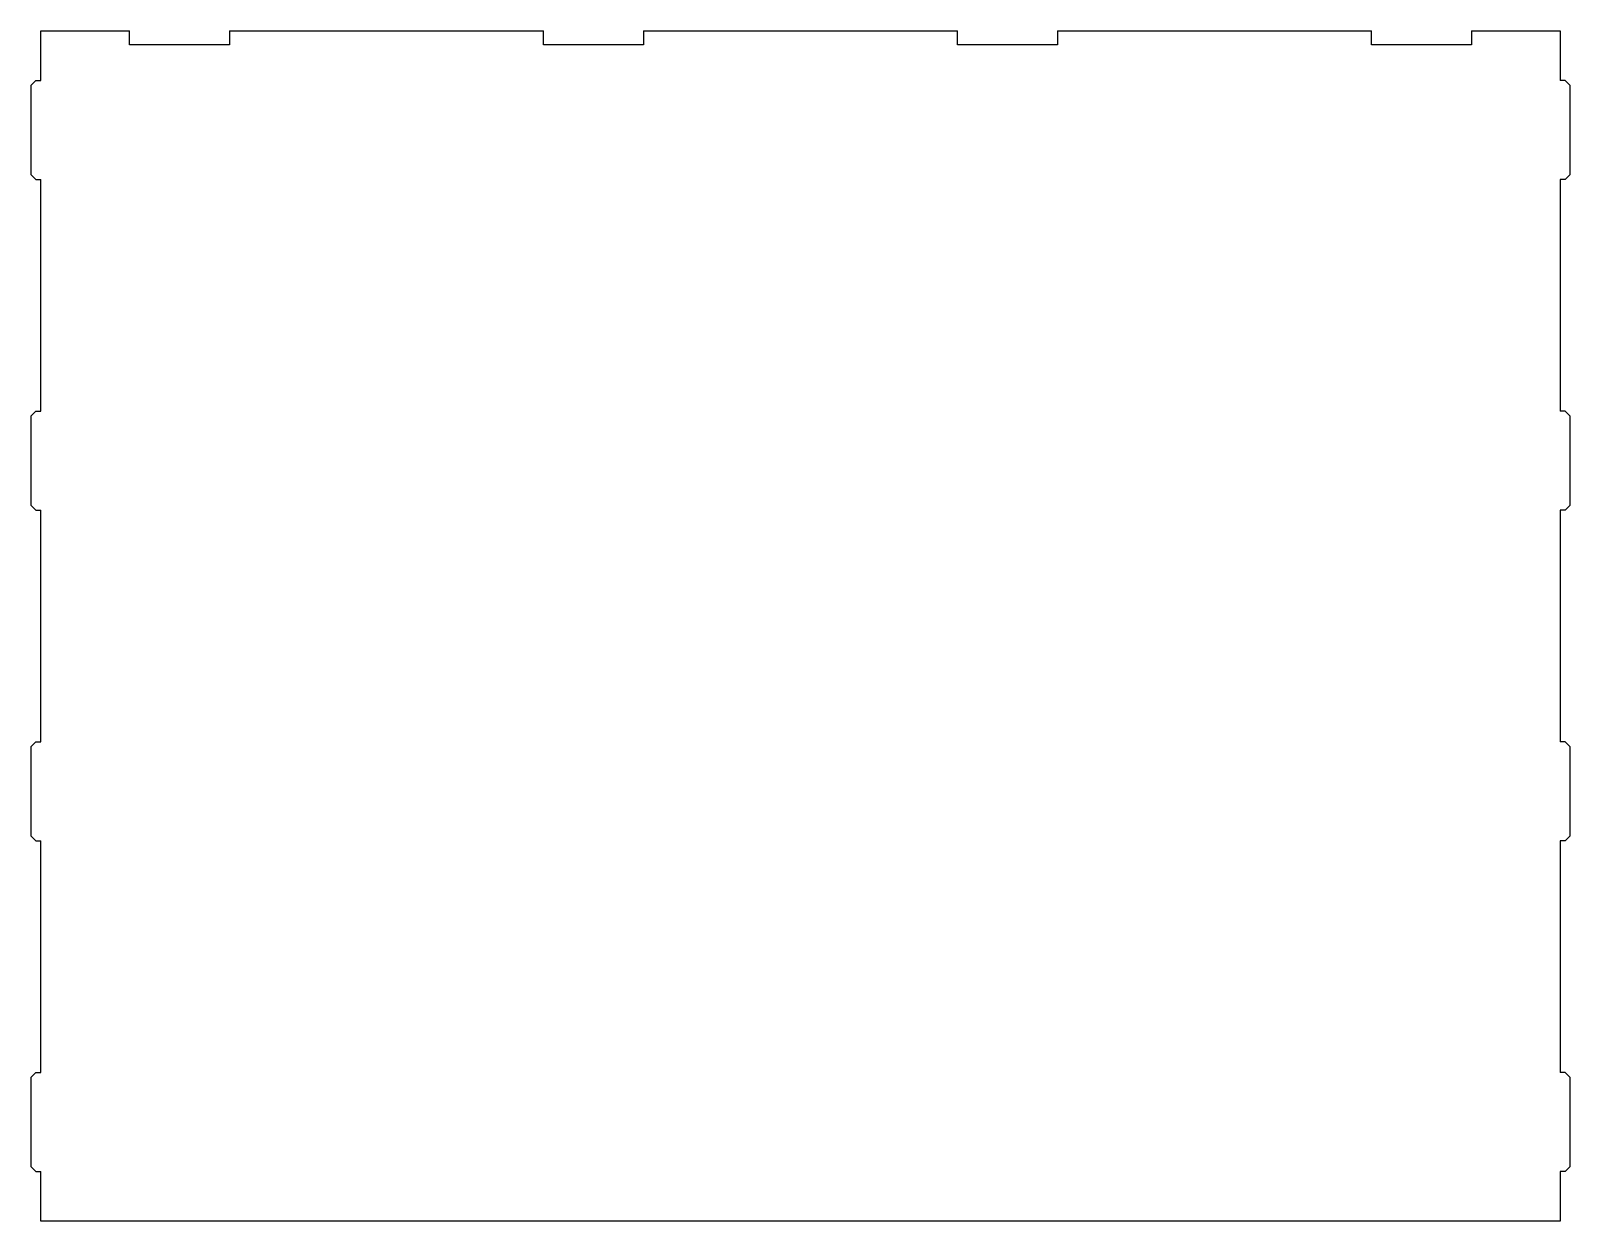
# Model space of a CAD drawing. Extents: x 191 to 501, y 241 to 481.
import ezdxf

# ---------------------------------------------------------------- set-up
doc = ezdxf.new("R2010")
doc.units = 0
doc.linetypes.add('SLD-CONTINUA', pattern=[0])
doc.layers.get('0').update_dxf_attribs({"linetype": 'CONTINUOUS'})

msp = doc.modelspace()

# ---------------------------------------------------------------- linework, layer by layer
at = {"color": 7, "linetype": 'SLD-CONTINUA'}
for p, q in [((192.57, 470.73), (192.57, 480.73)), ((192.57, 480.73), (210.47, 480.73)), ((210.47, 477.93), (210.47, 480.73)), ((230.67, 480.73), (293.97, 480.73)), ((230.67, 480.73), (230.67, 477.93)), ((293.97, 477.93), (293.97, 480.73)), ((314.17, 480.73), (314.17, 477.93)), ((314.17, 480.73), (377.47, 480.73)), ((377.47, 477.93), (377.47, 480.73)), ((397.67, 480.73), (460.97, 480.73)), ((397.67, 480.73), (397.67, 477.93)), ((460.97, 477.93), (460.97, 480.73)), ((481.17, 480.73), (499.07, 480.73)), ((481.17, 480.73), (481.17, 477.93)), ((499.07, 480.73), (499.07, 470.73)), ((230.67, 477.93), (210.47, 477.93)), ((314.17, 477.93), (293.97, 477.93)), ((397.67, 477.93), (377.47, 477.93)), ((481.17, 477.93), (460.97, 477.93)), ((191.57, 470.73), (190.57, 469.73)), ((190.57, 469.73), (190.57, 451.73)), ((191.57, 470.73), (192.57, 470.73)), ((500.07, 470.73), (499.07, 470.73)), ((501.07, 469.73), (500.07, 470.73)), ((501.07, 451.73), (501.07, 469.73)), ((190.57, 451.73), (191.57, 450.73)), ((191.57, 450.73), (192.57, 450.73)), ((192.57, 404.07), (192.57, 450.73)), ((500.07, 450.73), (499.07, 450.73)), ((499.07, 450.73), (499.07, 404.07)), ((500.07, 450.73), (501.07, 451.73)), ((191.57, 404.07), (190.57, 403.07)), ((191.57, 404.07), (192.57, 404.07)), ((500.07, 404.07), (499.07, 404.07)), ((501.07, 403.07), (500.07, 404.07)), ((190.57, 403.07), (190.57, 385.07)), ((501.07, 385.07), (501.07, 403.07)), ((190.57, 385.07), (191.57, 384.07)), ((500.07, 384.07), (501.07, 385.07)), ((191.57, 384.07), (192.57, 384.07)), ((192.57, 337.4), (192.57, 384.07)), ((500.07, 384.07), (499.07, 384.07)), ((499.07, 384.07), (499.07, 337.4)), ((191.57, 337.4), (190.57, 336.4)), ((190.57, 336.4), (190.57, 318.4)), ((191.57, 337.4), (192.57, 337.4)), ((500.07, 337.4), (499.07, 337.4)), ((501.07, 336.4), (500.07, 337.4)), ((501.07, 318.4), (501.07, 336.4)), ((190.57, 318.4), (191.57, 317.4)), ((191.57, 317.4), (192.57, 317.4)), ((192.57, 270.73), (192.57, 317.4)), ((500.07, 317.4), (499.07, 317.4)), ((499.07, 317.4), (499.07, 270.73)), ((500.07, 317.4), (501.07, 318.4)), ((191.57, 270.73), (190.57, 269.73)), ((191.57, 270.73), (192.57, 270.73)), ((500.07, 270.73), (499.07, 270.73)), ((501.07, 269.73), (500.07, 270.73)), ((190.57, 269.73), (190.57, 251.73)), ((501.07, 251.73), (501.07, 269.73)), ((190.57, 251.73), (191.57, 250.73)), ((500.07, 250.73), (501.07, 251.73)), ((191.57, 250.73), (192.57, 250.73)), ((192.57, 240.73), (192.57, 250.73)), ((500.07, 250.73), (499.07, 250.73)), ((499.07, 250.73), (499.07, 240.73)), ((499.07, 240.73), (192.57, 240.73))]:
    msp.add_line(p, q, dxfattribs=at)

doc.saveas('drawing.dxf')
